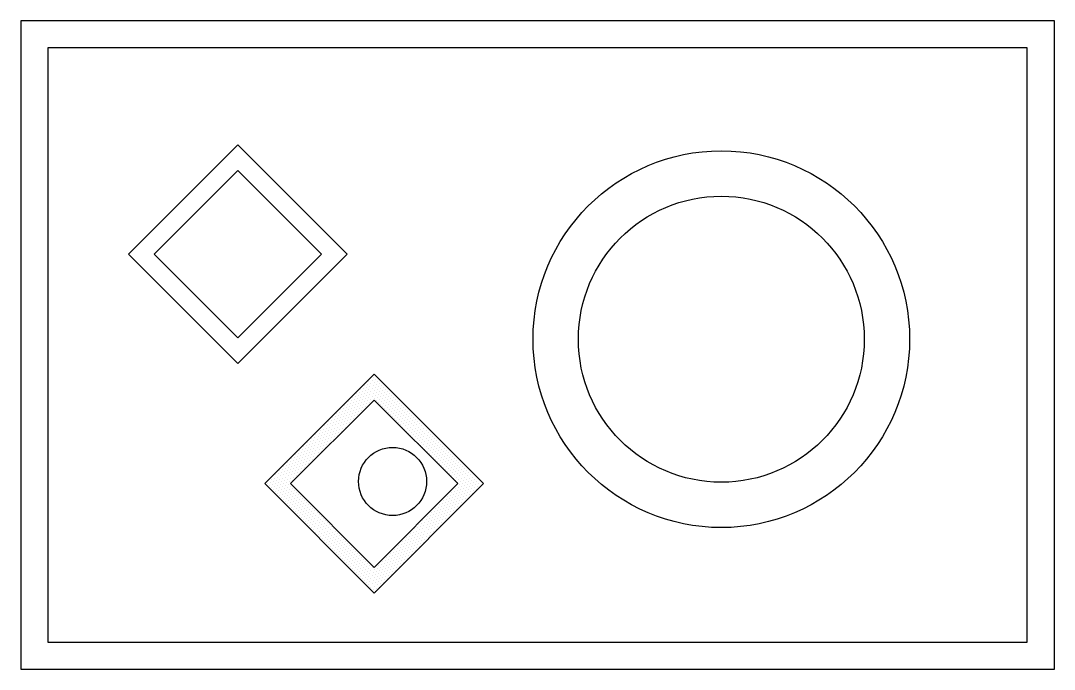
# Model space of a CAD drawing. Extents: x 33 to 1815, y -14679 to 245.
# Drawn here: x 49.694 to 50.833, y 5.872 to 6.587 of the extents above; entities that cross this region are included whole.
import ezdxf

# ---------------------------------------------------------------- set-up
doc = ezdxf.new("R2010")
doc.units = 0
doc.header["$MEASUREMENT"] = 0
doc.layers.add('VARANDA', color=1, linetype='CONTINUOUS')

msp = doc.modelspace()

# ---------------------------------------------------------------- linework, layer by layer
at = {"layer": 'VARANDA'}
for p, q in [((49.694, 6.5867), (49.694, 5.8723)), ((50.8331, 6.5867), (49.694, 6.5867)), ((50.8331, 5.8723), (50.8331, 6.5867)), ((49.724, 6.5567), (49.724, 5.9023)), ((50.8031, 6.5567), (49.724, 6.5567)), ((50.8031, 5.9023), (50.8031, 6.5567)), ((49.8129, 6.3296), (49.9334, 6.4501)), ((49.9334, 6.4501), (50.0539, 6.3296)), ((49.8412, 6.3296), (49.9334, 6.4218)), ((49.9334, 6.4218), (50.0256, 6.3296)), ((49.9334, 6.2091), (49.8129, 6.3296)), ((49.9334, 6.2374), (49.8412, 6.3296)), ((50.0539, 6.3296), (49.9334, 6.2091)), ((50.0256, 6.3296), (49.9334, 6.2374)), ((49.9629, 6.0768), (50.0834, 6.1972)), ((50.0834, 6.1972), (50.2039, 6.0768)), ((50.0767, 6.1863), (50.0767, 6.1863)), ((50.0778, 6.1897), (50.0778, 6.1897)), ((50.08, 6.1874), (50.08, 6.1874)), ((50.0812, 6.1908), (50.0812, 6.1908)), ((50.0823, 6.1941), (50.0823, 6.1941)), ((50.0834, 6.1885), (50.0834, 6.1885)), ((50.0845, 6.1919), (50.0845, 6.1919)), ((50.0857, 6.1863), (50.0857, 6.1863)), ((50.0868, 6.1897), (50.0868, 6.1897)), ((50.089, 6.1874), (50.089, 6.1874)), ((50.0643, 6.1762), (50.0643, 6.1762)), ((50.0677, 6.1773), (50.0677, 6.1773)), ((50.0688, 6.1807), (50.0688, 6.1807)), ((50.0699, 6.1751), (50.0699, 6.1751)), ((50.0711, 6.1784), (50.0711, 6.1784)), ((50.0722, 6.1818), (50.0722, 6.1818)), ((50.0733, 6.1852), (50.0733, 6.1852)), ((50.0733, 6.1762), (50.0733, 6.1762)), ((50.0744, 6.1796), (50.0744, 6.1796)), ((50.0756, 6.1829), (50.0756, 6.1829)), ((50.0767, 6.1773), (50.0767, 6.1773)), ((50.0778, 6.1807), (50.0778, 6.1807)), ((50.0789, 6.184), (50.0789, 6.184)), ((50.0789, 6.1751), (50.0789, 6.1751)), ((50.08, 6.1784), (50.08, 6.1784)), ((50.0812, 6.1818), (50.0812, 6.1818)), ((50.0823, 6.1852), (50.0823, 6.1852)), ((50.0823, 6.1762), (50.0823, 6.1762)), ((50.0834, 6.1796), (50.0834, 6.1796)), ((50.0845, 6.1829), (50.0845, 6.1829)), ((50.0857, 6.1773), (50.0857, 6.1773)), ((50.0868, 6.1807), (50.0868, 6.1807)), ((50.0879, 6.184), (50.0879, 6.184)), ((50.0879, 6.1751), (50.0879, 6.1751)), ((50.089, 6.1784), (50.089, 6.1784)), ((50.0901, 6.1818), (50.0901, 6.1818)), ((50.0913, 6.1852), (50.0913, 6.1852)), ((50.0913, 6.1762), (50.0913, 6.1762)), ((50.0924, 6.1796), (50.0924, 6.1796)), ((50.0935, 6.1829), (50.0935, 6.1829)), ((50.0946, 6.1773), (50.0946, 6.1773)), ((50.0958, 6.1807), (50.0958, 6.1807)), ((50.0969, 6.1751), (50.0969, 6.1751)), ((50.098, 6.1784), (50.098, 6.1784)), ((50.1003, 6.1762), (50.1003, 6.1762)), ((49.9912, 6.0768), (50.0834, 6.1689)), ((50.0509, 6.1627), (50.0509, 6.1627)), ((50.0542, 6.1638), (50.0542, 6.1638)), ((50.0554, 6.1672), (50.0554, 6.1672)), ((50.0576, 6.165), (50.0576, 6.165)), ((50.0587, 6.1683), (50.0587, 6.1683)), ((50.0598, 6.1717), (50.0598, 6.1717)), ((50.0598, 6.1627), (50.0598, 6.1627)), ((50.061, 6.1661), (50.061, 6.1661)), ((50.0621, 6.1695), (50.0621, 6.1695)), ((50.0632, 6.1728), (50.0632, 6.1728)), ((50.0632, 6.1638), (50.0632, 6.1638)), ((50.0643, 6.1672), (50.0643, 6.1672)), ((50.0655, 6.1706), (50.0655, 6.1706)), ((50.0666, 6.1739), (50.0666, 6.1739)), ((50.0666, 6.165), (50.0666, 6.165)), ((50.0677, 6.1683), (50.0677, 6.1683)), ((50.0688, 6.1717), (50.0688, 6.1717)), ((50.0688, 6.1627), (50.0688, 6.1627)), ((50.0699, 6.1661), (50.0699, 6.1661)), ((50.0711, 6.1695), (50.0711, 6.1695)), ((50.0722, 6.1728), (50.0722, 6.1728)), ((50.0722, 6.1638), (50.0722, 6.1638)), ((50.0733, 6.1672), (50.0733, 6.1672)), ((50.0744, 6.1706), (50.0744, 6.1706)), ((50.0756, 6.1739), (50.0756, 6.1739)), ((50.0756, 6.165), (50.0756, 6.165)), ((50.0767, 6.1683), (50.0767, 6.1683)), ((50.0778, 6.1717), (50.0778, 6.1717)), ((50.0789, 6.1661), (50.0789, 6.1661)), ((50.08, 6.1695), (50.08, 6.1695)), ((50.0812, 6.1728), (50.0812, 6.1728)), ((50.0834, 6.1706), (50.0834, 6.1706)), ((50.0834, 6.1689), (50.1756, 6.0768)), ((50.0845, 6.1739), (50.0845, 6.1739)), ((50.0857, 6.1683), (50.0857, 6.1683)), ((50.0868, 6.1717), (50.0868, 6.1717)), ((50.0879, 6.1661), (50.0879, 6.1661)), ((50.089, 6.1695), (50.089, 6.1695)), ((50.0901, 6.1728), (50.0901, 6.1728)), ((50.0901, 6.1638), (50.0901, 6.1638)), ((50.0913, 6.1672), (50.0913, 6.1672)), ((50.0924, 6.1706), (50.0924, 6.1706)), ((50.0935, 6.1739), (50.0935, 6.1739)), ((50.0935, 6.165), (50.0935, 6.165)), ((50.0946, 6.1683), (50.0946, 6.1683)), ((50.0958, 6.1717), (50.0958, 6.1717)), ((50.0958, 6.1627), (50.0958, 6.1627)), ((50.0969, 6.1661), (50.0969, 6.1661)), ((50.098, 6.1695), (50.098, 6.1695)), ((50.0991, 6.1728), (50.0991, 6.1728)), ((50.0991, 6.1638), (50.0991, 6.1638)), ((50.1003, 6.1672), (50.1003, 6.1672)), ((50.1014, 6.1706), (50.1014, 6.1706)), ((50.1025, 6.1739), (50.1025, 6.1739)), ((50.1025, 6.165), (50.1025, 6.165)), ((50.1036, 6.1683), (50.1036, 6.1683)), ((50.1047, 6.1717), (50.1047, 6.1717)), ((50.1047, 6.1627), (50.1047, 6.1627)), ((50.1059, 6.1661), (50.1059, 6.1661)), ((50.107, 6.1695), (50.107, 6.1695)), ((50.1081, 6.1638), (50.1081, 6.1638)), ((50.1092, 6.1672), (50.1092, 6.1672)), ((50.1115, 6.165), (50.1115, 6.165)), ((50.1137, 6.1627), (50.1137, 6.1627)), ((50.0419, 6.1537), (50.0419, 6.1537)), ((50.0441, 6.1515), (50.0441, 6.1515)), ((50.0452, 6.1549), (50.0452, 6.1549)), ((50.0464, 6.1582), (50.0464, 6.1582)), ((50.0475, 6.1526), (50.0475, 6.1526)), ((50.0486, 6.156), (50.0486, 6.156)), ((50.0497, 6.1593), (50.0497, 6.1593)), ((50.0509, 6.1537), (50.0509, 6.1537)), ((50.052, 6.1571), (50.052, 6.1571)), ((50.0531, 6.1605), (50.0531, 6.1605)), ((50.0531, 6.1515), (50.0531, 6.1515)), ((50.0542, 6.1549), (50.0542, 6.1549)), ((50.0554, 6.1582), (50.0554, 6.1582)), ((50.0565, 6.1616), (50.0565, 6.1616)), ((50.0565, 6.1526), (50.0565, 6.1526)), ((50.0576, 6.156), (50.0576, 6.156)), ((50.0587, 6.1593), (50.0587, 6.1593)), ((50.0598, 6.1537), (50.0598, 6.1537)), ((50.061, 6.1571), (50.061, 6.1571)), ((50.0621, 6.1605), (50.0621, 6.1605)), ((50.0621, 6.1515), (50.0621, 6.1515)), ((50.0632, 6.1549), (50.0632, 6.1549)), ((50.0643, 6.1582), (50.0643, 6.1582)), ((50.0655, 6.1616), (50.0655, 6.1616)), ((50.0655, 6.1526), (50.0655, 6.1526)), ((50.0666, 6.156), (50.0666, 6.156)), ((50.0677, 6.1593), (50.0677, 6.1593)), ((50.0699, 6.1571), (50.0699, 6.1571)), ((50.0711, 6.1605), (50.0711, 6.1605)), ((50.0744, 6.1616), (50.0744, 6.1616)), ((50.0924, 6.1616), (50.0924, 6.1616)), ((50.0946, 6.1593), (50.0946, 6.1593)), ((50.0969, 6.1571), (50.0969, 6.1571)), ((50.098, 6.1605), (50.098, 6.1605)), ((50.0991, 6.1549), (50.0991, 6.1549)), ((50.1003, 6.1582), (50.1003, 6.1582)), ((50.1014, 6.1616), (50.1014, 6.1616)), ((50.1014, 6.1526), (50.1014, 6.1526)), ((50.1025, 6.156), (50.1025, 6.156)), ((50.1036, 6.1593), (50.1036, 6.1593)), ((50.1047, 6.1537), (50.1047, 6.1537)), ((50.1059, 6.1571), (50.1059, 6.1571)), ((50.107, 6.1605), (50.107, 6.1605)), ((50.107, 6.1515), (50.107, 6.1515)), ((50.1081, 6.1549), (50.1081, 6.1549)), ((50.1092, 6.1582), (50.1092, 6.1582)), ((50.1104, 6.1616), (50.1104, 6.1616)), ((50.1104, 6.1526), (50.1104, 6.1526)), ((50.1115, 6.156), (50.1115, 6.156)), ((50.1126, 6.1593), (50.1126, 6.1593)), ((50.1137, 6.1537), (50.1137, 6.1537)), ((50.1148, 6.1571), (50.1148, 6.1571)), ((50.116, 6.1605), (50.116, 6.1605)), ((50.116, 6.1515), (50.116, 6.1515)), ((50.1171, 6.1549), (50.1171, 6.1549)), ((50.1182, 6.1582), (50.1182, 6.1582)), ((50.1193, 6.1526), (50.1193, 6.1526)), ((50.1205, 6.156), (50.1205, 6.156)), ((50.1227, 6.1537), (50.1227, 6.1537)), ((50.1249, 6.1515), (50.1249, 6.1515)), ((50.0284, 6.1403), (50.0284, 6.1403)), ((50.0318, 6.1414), (50.0318, 6.1414)), ((50.0329, 6.1448), (50.0329, 6.1448)), ((50.0351, 6.1425), (50.0351, 6.1425)), ((50.0363, 6.1459), (50.0363, 6.1459)), ((50.0374, 6.1492), (50.0374, 6.1492)), ((50.0374, 6.1403), (50.0374, 6.1403)), ((50.0385, 6.1436), (50.0385, 6.1436)), ((50.0396, 6.147), (50.0396, 6.147)), ((50.0408, 6.1504), (50.0408, 6.1504)), ((50.0408, 6.1414), (50.0408, 6.1414)), ((50.0419, 6.1448), (50.0419, 6.1448)), ((50.043, 6.1481), (50.043, 6.1481)), ((50.0441, 6.1425), (50.0441, 6.1425)), ((50.0452, 6.1459), (50.0452, 6.1459)), ((50.0464, 6.1492), (50.0464, 6.1492)), ((50.0464, 6.1403), (50.0464, 6.1403)), ((50.0475, 6.1436), (50.0475, 6.1436)), ((50.0486, 6.147), (50.0486, 6.147)), ((50.0497, 6.1504), (50.0497, 6.1504)), ((50.0497, 6.1414), (50.0497, 6.1414)), ((50.0509, 6.1448), (50.0509, 6.1448)), ((50.052, 6.1481), (50.052, 6.1481)), ((50.0531, 6.1425), (50.0531, 6.1425)), ((50.0542, 6.1459), (50.0542, 6.1459)), ((50.0554, 6.1492), (50.0554, 6.1492)), ((50.0565, 6.1436), (50.0565, 6.1436)), ((50.0576, 6.147), (50.0576, 6.147)), ((50.0587, 6.1504), (50.0587, 6.1504)), ((50.061, 6.1481), (50.061, 6.1481)), ((50.1036, 6.1504), (50.1036, 6.1504)), ((50.1059, 6.1481), (50.1059, 6.1481)), ((50.1081, 6.1459), (50.1081, 6.1459)), ((50.1092, 6.1492), (50.1092, 6.1492)), ((50.1104, 6.1436), (50.1104, 6.1436)), ((50.1115, 6.147), (50.1115, 6.147)), ((50.1126, 6.1504), (50.1126, 6.1504)), ((50.1126, 6.1414), (50.1126, 6.1414)), ((50.1137, 6.1448), (50.1137, 6.1448)), ((50.1148, 6.1481), (50.1148, 6.1481)), ((50.116, 6.1425), (50.116, 6.1425)), ((50.1171, 6.1459), (50.1171, 6.1459)), ((50.1182, 6.1492), (50.1182, 6.1492)), ((50.1182, 6.1403), (50.1182, 6.1403)), ((50.1193, 6.1436), (50.1193, 6.1436)), ((50.1205, 6.147), (50.1205, 6.147)), ((50.1216, 6.1504), (50.1216, 6.1504)), ((50.1216, 6.1414), (50.1216, 6.1414)), ((50.1227, 6.1448), (50.1227, 6.1448)), ((50.1238, 6.1481), (50.1238, 6.1481)), ((50.1249, 6.1425), (50.1249, 6.1425)), ((50.1261, 6.1459), (50.1261, 6.1459)), ((50.1272, 6.1492), (50.1272, 6.1492)), ((50.1272, 6.1403), (50.1272, 6.1403)), ((50.1283, 6.1436), (50.1283, 6.1436)), ((50.1294, 6.147), (50.1294, 6.147)), ((50.1306, 6.1414), (50.1306, 6.1414)), ((50.1317, 6.1448), (50.1317, 6.1448)), ((50.1339, 6.1425), (50.1339, 6.1425)), ((50.1362, 6.1403), (50.1362, 6.1403)), ((50.0194, 6.1313), (50.0194, 6.1313)), ((50.0217, 6.129), (50.0217, 6.129)), ((50.0228, 6.1324), (50.0228, 6.1324)), ((50.0239, 6.1358), (50.0239, 6.1358)), ((50.025, 6.1302), (50.025, 6.1302)), ((50.0262, 6.1335), (50.0262, 6.1335)), ((50.0273, 6.1369), (50.0273, 6.1369)), ((50.0284, 6.1313), (50.0284, 6.1313)), ((50.0295, 6.1347), (50.0295, 6.1347)), ((50.0307, 6.138), (50.0307, 6.138)), ((50.0307, 6.129), (50.0307, 6.129)), ((50.0318, 6.1324), (50.0318, 6.1324)), ((50.0329, 6.1358), (50.0329, 6.1358)), ((50.034, 6.1391), (50.034, 6.1391)), ((50.034, 6.1302), (50.034, 6.1302)), ((50.0351, 6.1335), (50.0351, 6.1335)), ((50.0363, 6.1369), (50.0363, 6.1369)), ((50.0374, 6.1313), (50.0374, 6.1313)), ((50.0385, 6.1347), (50.0385, 6.1347)), ((50.0396, 6.138), (50.0396, 6.138)), ((50.0396, 6.129), (50.0396, 6.129)), ((50.0408, 6.1324), (50.0408, 6.1324)), ((50.0419, 6.1358), (50.0419, 6.1358)), ((50.043, 6.1391), (50.043, 6.1391)), ((50.043, 6.1302), (50.043, 6.1302)), ((50.0441, 6.1335), (50.0441, 6.1335)), ((50.0452, 6.1369), (50.0452, 6.1369)), ((50.0475, 6.1347), (50.0475, 6.1347)), ((50.0486, 6.138), (50.0486, 6.138)), ((50.052, 6.1391), (50.052, 6.1391)), ((50.1148, 6.1391), (50.1148, 6.1391)), ((50.1171, 6.1369), (50.1171, 6.1369)), ((50.1193, 6.1347), (50.1193, 6.1347)), ((50.1205, 6.138), (50.1205, 6.138)), ((50.1216, 6.1324), (50.1216, 6.1324)), ((50.1227, 6.1358), (50.1227, 6.1358)), ((50.1238, 6.1391), (50.1238, 6.1391)), ((50.1238, 6.1302), (50.1238, 6.1302)), ((50.1249, 6.1335), (50.1249, 6.1335)), ((50.1261, 6.1369), (50.1261, 6.1369)), ((50.1272, 6.1313), (50.1272, 6.1313)), ((50.1283, 6.1347), (50.1283, 6.1347)), ((50.1294, 6.138), (50.1294, 6.138)), ((50.1294, 6.129), (50.1294, 6.129)), ((50.1306, 6.1324), (50.1306, 6.1324)), ((50.1317, 6.1358), (50.1317, 6.1358)), ((50.1328, 6.1391), (50.1328, 6.1391)), ((50.1328, 6.1302), (50.1328, 6.1302)), ((50.1339, 6.1335), (50.1339, 6.1335)), ((50.1351, 6.1369), (50.1351, 6.1369)), ((50.1362, 6.1313), (50.1362, 6.1313)), ((50.1373, 6.1347), (50.1373, 6.1347)), ((50.1384, 6.138), (50.1384, 6.138)), ((50.1384, 6.129), (50.1384, 6.129)), ((50.1395, 6.1324), (50.1395, 6.1324)), ((50.1407, 6.1358), (50.1407, 6.1358)), ((50.1418, 6.1302), (50.1418, 6.1302)), ((50.1429, 6.1335), (50.1429, 6.1335)), ((50.1452, 6.1313), (50.1452, 6.1313)), ((50.1474, 6.129), (50.1474, 6.129)), ((50.006, 6.1178), (50.006, 6.1178)), ((50.0093, 6.1189), (50.0093, 6.1189)), ((50.0104, 6.1223), (50.0104, 6.1223)), ((50.0127, 6.1201), (50.0127, 6.1201)), ((50.0138, 6.1234), (50.0138, 6.1234)), ((50.0149, 6.1268), (50.0149, 6.1268)), ((50.0149, 6.1178), (50.0149, 6.1178)), ((50.0161, 6.1212), (50.0161, 6.1212)), ((50.0172, 6.1245), (50.0172, 6.1245)), ((50.0183, 6.1279), (50.0183, 6.1279)), ((50.0183, 6.1189), (50.0183, 6.1189)), ((50.0194, 6.1223), (50.0194, 6.1223)), ((50.0206, 6.1257), (50.0206, 6.1257)), ((50.0217, 6.1201), (50.0217, 6.1201)), ((50.0228, 6.1234), (50.0228, 6.1234)), ((50.0239, 6.1268), (50.0239, 6.1268)), ((50.0239, 6.1178), (50.0239, 6.1178)), ((50.025, 6.1212), (50.025, 6.1212)), ((50.0262, 6.1245), (50.0262, 6.1245)), ((50.0273, 6.1279), (50.0273, 6.1279)), ((50.0273, 6.1189), (50.0273, 6.1189)), ((50.0284, 6.1223), (50.0284, 6.1223)), ((50.0295, 6.1257), (50.0295, 6.1257)), ((50.0307, 6.1201), (50.0307, 6.1201)), ((50.0318, 6.1234), (50.0318, 6.1234)), ((50.0329, 6.1268), (50.0329, 6.1268)), ((50.034, 6.1212), (50.034, 6.1212)), ((50.0351, 6.1245), (50.0351, 6.1245)), ((50.0363, 6.1279), (50.0363, 6.1279)), ((50.0385, 6.1257), (50.0385, 6.1257)), ((50.1261, 6.1279), (50.1261, 6.1279)), ((50.1283, 6.1257), (50.1283, 6.1257)), ((50.1306, 6.1234), (50.1306, 6.1234)), ((50.1317, 6.1268), (50.1317, 6.1268)), ((50.1328, 6.1212), (50.1328, 6.1212)), ((50.1339, 6.1245), (50.1339, 6.1245)), ((50.1351, 6.1279), (50.1351, 6.1279)), ((50.1351, 6.1189), (50.1351, 6.1189)), ((50.1362, 6.1223), (50.1362, 6.1223)), ((50.1373, 6.1257), (50.1373, 6.1257)), ((50.1384, 6.1201), (50.1384, 6.1201)), ((50.1395, 6.1234), (50.1395, 6.1234)), ((50.1407, 6.1268), (50.1407, 6.1268)), ((50.1407, 6.1178), (50.1407, 6.1178)), ((50.1418, 6.1212), (50.1418, 6.1212)), ((50.1429, 6.1245), (50.1429, 6.1245)), ((50.144, 6.1279), (50.144, 6.1279)), ((50.144, 6.1189), (50.144, 6.1189)), ((50.1452, 6.1223), (50.1452, 6.1223)), ((50.1463, 6.1257), (50.1463, 6.1257)), ((50.1474, 6.1201), (50.1474, 6.1201)), ((50.1485, 6.1234), (50.1485, 6.1234)), ((50.1496, 6.1268), (50.1496, 6.1268)), ((50.1496, 6.1178), (50.1496, 6.1178)), ((50.1508, 6.1212), (50.1508, 6.1212)), ((50.1519, 6.1245), (50.1519, 6.1245)), ((50.153, 6.1189), (50.153, 6.1189)), ((50.1541, 6.1223), (50.1541, 6.1223)), ((50.1564, 6.1201), (50.1564, 6.1201)), ((50.1586, 6.1178), (50.1586, 6.1178)), ((49.997, 6.1088), (49.997, 6.1088)), ((49.9992, 6.1066), (49.9992, 6.1066)), ((50.0003, 6.11), (50.0003, 6.11)), ((50.0015, 6.1133), (50.0015, 6.1133)), ((50.0026, 6.1077), (50.0026, 6.1077)), ((50.0037, 6.1111), (50.0037, 6.1111)), ((50.0048, 6.1144), (50.0048, 6.1144)), ((50.006, 6.1088), (50.006, 6.1088)), ((50.0071, 6.1122), (50.0071, 6.1122)), ((50.0082, 6.1156), (50.0082, 6.1156)), ((50.0082, 6.1066), (50.0082, 6.1066)), ((50.0093, 6.11), (50.0093, 6.11)), ((50.0104, 6.1133), (50.0104, 6.1133)), ((50.0116, 6.1167), (50.0116, 6.1167)), ((50.0116, 6.1077), (50.0116, 6.1077)), ((50.0127, 6.1111), (50.0127, 6.1111)), ((50.0138, 6.1144), (50.0138, 6.1144)), ((50.0149, 6.1088), (50.0149, 6.1088)), ((50.0161, 6.1122), (50.0161, 6.1122)), ((50.0172, 6.1156), (50.0172, 6.1156)), ((50.0172, 6.1066), (50.0172, 6.1066)), ((50.0183, 6.11), (50.0183, 6.11)), ((50.0194, 6.1133), (50.0194, 6.1133)), ((50.0206, 6.1167), (50.0206, 6.1167)), ((50.0206, 6.1077), (50.0206, 6.1077)), ((50.0217, 6.1111), (50.0217, 6.1111)), ((50.0228, 6.1144), (50.0228, 6.1144)), ((50.025, 6.1122), (50.025, 6.1122)), ((50.0262, 6.1156), (50.0262, 6.1156)), ((50.0295, 6.1167), (50.0295, 6.1167)), ((50.1373, 6.1167), (50.1373, 6.1167)), ((50.1395, 6.1144), (50.1395, 6.1144)), ((50.1418, 6.1122), (50.1418, 6.1122)), ((50.1429, 6.1156), (50.1429, 6.1156)), ((50.144, 6.11), (50.144, 6.11)), ((50.1452, 6.1133), (50.1452, 6.1133)), ((50.1463, 6.1167), (50.1463, 6.1167)), ((50.1463, 6.1077), (50.1463, 6.1077)), ((50.1474, 6.1111), (50.1474, 6.1111)), ((50.1485, 6.1144), (50.1485, 6.1144)), ((50.1496, 6.1088), (50.1496, 6.1088)), ((50.1508, 6.1122), (50.1508, 6.1122)), ((50.1519, 6.1156), (50.1519, 6.1156)), ((50.1519, 6.1066), (50.1519, 6.1066)), ((50.153, 6.11), (50.153, 6.11)), ((50.1541, 6.1133), (50.1541, 6.1133)), ((50.1553, 6.1167), (50.1553, 6.1167)), ((50.1553, 6.1077), (50.1553, 6.1077)), ((50.1564, 6.1111), (50.1564, 6.1111)), ((50.1575, 6.1144), (50.1575, 6.1144)), ((50.1586, 6.1088), (50.1586, 6.1088)), ((50.1597, 6.1122), (50.1597, 6.1122)), ((50.1609, 6.1156), (50.1609, 6.1156)), ((50.1609, 6.1066), (50.1609, 6.1066)), ((50.162, 6.11), (50.162, 6.11)), ((50.1631, 6.1133), (50.1631, 6.1133)), ((50.1642, 6.1077), (50.1642, 6.1077)), ((50.1654, 6.1111), (50.1654, 6.1111)), ((50.1676, 6.1088), (50.1676, 6.1088)), ((50.1698, 6.1066), (50.1698, 6.1066)), ((49.9835, 6.0954), (49.9835, 6.0954)), ((49.9869, 6.0965), (49.9869, 6.0965)), ((49.988, 6.0999), (49.988, 6.0999)), ((49.9891, 6.0942), (49.9891, 6.0942)), ((49.9902, 6.0976), (49.9902, 6.0976)), ((49.9914, 6.101), (49.9914, 6.101)), ((49.9925, 6.1043), (49.9925, 6.1043)), ((49.9925, 6.0954), (49.9925, 6.0954)), ((49.9936, 6.0987), (49.9936, 6.0987)), ((49.9947, 6.1021), (49.9947, 6.1021)), ((49.9959, 6.1055), (49.9959, 6.1055)), ((49.9959, 6.0965), (49.9959, 6.0965)), ((49.997, 6.0999), (49.997, 6.0999)), ((49.9981, 6.1032), (49.9981, 6.1032)), ((49.9981, 6.0942), (49.9981, 6.0942)), ((49.9992, 6.0976), (49.9992, 6.0976)), ((50.0003, 6.101), (50.0003, 6.101)), ((50.0015, 6.1043), (50.0015, 6.1043)), ((50.0015, 6.0954), (50.0015, 6.0954)), ((50.0026, 6.0987), (50.0026, 6.0987)), ((50.0037, 6.1021), (50.0037, 6.1021)), ((50.0048, 6.1055), (50.0048, 6.1055)), ((50.0048, 6.0965), (50.0048, 6.0965)), ((50.006, 6.0999), (50.006, 6.0999)), ((50.0071, 6.1032), (50.0071, 6.1032)), ((50.0071, 6.0942), (50.0071, 6.0942)), ((50.0082, 6.0976), (50.0082, 6.0976)), ((50.0093, 6.101), (50.0093, 6.101)), ((50.0104, 6.1043), (50.0104, 6.1043)), ((50.0116, 6.0987), (50.0116, 6.0987)), ((50.0127, 6.1021), (50.0127, 6.1021)), ((50.0138, 6.1055), (50.0138, 6.1055)), ((50.0161, 6.1032), (50.0161, 6.1032)), ((50.1485, 6.1055), (50.1485, 6.1055)), ((50.1508, 6.1032), (50.1508, 6.1032)), ((50.153, 6.101), (50.153, 6.101)), ((50.1541, 6.1043), (50.1541, 6.1043)), ((50.1553, 6.0987), (50.1553, 6.0987)), ((50.1564, 6.1021), (50.1564, 6.1021)), ((50.1575, 6.1055), (50.1575, 6.1055)), ((50.1575, 6.0965), (50.1575, 6.0965)), ((50.1586, 6.0999), (50.1586, 6.0999)), ((50.1597, 6.1032), (50.1597, 6.1032)), ((50.1597, 6.0942), (50.1597, 6.0942)), ((50.1609, 6.0976), (50.1609, 6.0976)), ((50.162, 6.101), (50.162, 6.101)), ((50.1631, 6.1043), (50.1631, 6.1043)), ((50.1631, 6.0954), (50.1631, 6.0954)), ((50.1642, 6.0987), (50.1642, 6.0987)), ((50.1654, 6.1021), (50.1654, 6.1021)), ((50.1665, 6.1055), (50.1665, 6.1055)), ((50.1665, 6.0965), (50.1665, 6.0965)), ((50.1676, 6.0999), (50.1676, 6.0999)), ((50.1687, 6.1032), (50.1687, 6.1032)), ((50.1687, 6.0942), (50.1687, 6.0942)), ((50.1698, 6.0976), (50.1698, 6.0976)), ((50.171, 6.101), (50.171, 6.101)), ((50.1721, 6.1043), (50.1721, 6.1043)), ((50.1721, 6.0954), (50.1721, 6.0954)), ((50.1732, 6.0987), (50.1732, 6.0987)), ((50.1743, 6.1021), (50.1743, 6.1021)), ((50.1755, 6.0965), (50.1755, 6.0965)), ((50.1766, 6.0999), (50.1766, 6.0999)), ((50.1777, 6.0942), (50.1777, 6.0942)), ((50.1788, 6.0976), (50.1788, 6.0976)), ((50.1811, 6.0954), (50.1811, 6.0954)), ((49.9734, 6.083), (49.9734, 6.083)), ((49.9745, 6.0864), (49.9745, 6.0864)), ((49.9768, 6.0841), (49.9768, 6.0841)), ((49.9779, 6.0875), (49.9779, 6.0875)), ((49.979, 6.0909), (49.979, 6.0909)), ((49.9801, 6.0853), (49.9801, 6.0853)), ((49.9813, 6.0886), (49.9813, 6.0886)), ((49.9824, 6.092), (49.9824, 6.092)), ((49.9824, 6.083), (49.9824, 6.083)), ((49.9835, 6.0864), (49.9835, 6.0864)), ((49.9846, 6.0898), (49.9846, 6.0898)), ((49.9858, 6.0931), (49.9858, 6.0931)), ((49.9858, 6.0841), (49.9858, 6.0841)), ((49.9869, 6.0875), (49.9869, 6.0875)), ((49.988, 6.0909), (49.988, 6.0909)), ((49.9891, 6.0853), (49.9891, 6.0853)), ((49.9902, 6.0886), (49.9902, 6.0886)), ((49.9914, 6.092), (49.9914, 6.092)), ((49.9914, 6.083), (49.9914, 6.083)), ((49.9925, 6.0864), (49.9925, 6.0864)), ((49.9936, 6.0898), (49.9936, 6.0898)), ((49.9947, 6.0931), (49.9947, 6.0931)), ((49.9947, 6.0841), (49.9947, 6.0841)), ((49.9959, 6.0875), (49.9959, 6.0875)), ((49.997, 6.0909), (49.997, 6.0909)), ((49.9981, 6.0853), (49.9981, 6.0853)), ((49.9992, 6.0886), (49.9992, 6.0886)), ((50.0003, 6.092), (50.0003, 6.092)), ((50.0026, 6.0898), (50.0026, 6.0898)), ((50.0037, 6.0931), (50.0037, 6.0931)), ((50.162, 6.092), (50.162, 6.092)), ((50.1642, 6.0898), (50.1642, 6.0898)), ((50.1654, 6.0931), (50.1654, 6.0931)), ((50.1665, 6.0875), (50.1665, 6.0875)), ((50.1676, 6.0909), (50.1676, 6.0909)), ((50.1687, 6.0853), (50.1687, 6.0853)), ((50.1698, 6.0886), (50.1698, 6.0886)), ((50.171, 6.092), (50.171, 6.092)), ((50.171, 6.083), (50.171, 6.083)), ((50.1721, 6.0864), (50.1721, 6.0864)), ((50.1732, 6.0898), (50.1732, 6.0898)), ((50.1743, 6.0931), (50.1743, 6.0931)), ((50.1743, 6.0841), (50.1743, 6.0841)), ((50.1755, 6.0875), (50.1755, 6.0875)), ((50.1766, 6.0909), (50.1766, 6.0909)), ((50.1777, 6.0853), (50.1777, 6.0853)), ((50.1788, 6.0886), (50.1788, 6.0886)), ((50.18, 6.092), (50.18, 6.092)), ((50.18, 6.083), (50.18, 6.083)), ((50.1811, 6.0864), (50.1811, 6.0864)), ((50.1822, 6.0898), (50.1822, 6.0898)), ((50.1833, 6.0931), (50.1833, 6.0931)), ((50.1833, 6.0841), (50.1833, 6.0841)), ((50.1844, 6.0875), (50.1844, 6.0875)), ((50.1856, 6.0909), (50.1856, 6.0909)), ((50.1867, 6.0853), (50.1867, 6.0853)), ((50.1878, 6.0886), (50.1878, 6.0886)), ((50.1889, 6.083), (50.1889, 6.083)), ((50.1901, 6.0864), (50.1901, 6.0864)), ((50.1923, 6.0841), (50.1923, 6.0841)), ((50.0834, 5.9563), (49.9629, 6.0768)), ((49.9655, 6.0774), (49.9655, 6.0774)), ((49.9678, 6.0752), (49.9678, 6.0752)), ((49.9689, 6.0785), (49.9689, 6.0785)), ((49.97, 6.0819), (49.97, 6.0819)), ((49.97, 6.0729), (49.97, 6.0729)), ((49.9712, 6.0763), (49.9712, 6.0763)), ((49.9723, 6.0796), (49.9723, 6.0796)), ((49.9734, 6.074), (49.9734, 6.074)), ((49.9745, 6.0774), (49.9745, 6.0774)), ((49.9757, 6.0808), (49.9757, 6.0808)), ((49.9757, 6.0718), (49.9757, 6.0718)), ((49.9768, 6.0752), (49.9768, 6.0752)), ((49.9779, 6.0785), (49.9779, 6.0785)), ((49.979, 6.0819), (49.979, 6.0819)), ((49.979, 6.0729), (49.979, 6.0729)), ((49.9801, 6.0763), (49.9801, 6.0763)), ((49.9813, 6.0796), (49.9813, 6.0796)), ((49.9824, 6.074), (49.9824, 6.074)), ((49.9835, 6.0774), (49.9835, 6.0774)), ((49.9846, 6.0808), (49.9846, 6.0808)), ((49.9846, 6.0718), (49.9846, 6.0718)), ((49.9858, 6.0752), (49.9858, 6.0752)), ((49.9869, 6.0785), (49.9869, 6.0785)), ((49.988, 6.0819), (49.988, 6.0819)), ((49.988, 6.0729), (49.988, 6.0729)), ((49.9891, 6.0763), (49.9891, 6.0763)), ((49.9902, 6.0796), (49.9902, 6.0796)), ((50.0834, 5.9846), (49.9912, 6.0768)), ((49.9914, 6.074), (49.9914, 6.074)), ((49.9936, 6.0808), (49.9936, 6.0808)), ((49.9936, 6.0718), (49.9936, 6.0718)), ((50.1756, 6.0768), (50.0834, 5.9846)), ((50.2039, 6.0768), (50.0834, 5.9563)), ((50.1732, 6.0808), (50.1732, 6.0808)), ((50.1732, 6.0718), (50.1732, 6.0718)), ((50.1743, 6.0752), (50.1743, 6.0752)), ((50.1755, 6.0785), (50.1755, 6.0785)), ((50.1766, 6.0819), (50.1766, 6.0819)), ((50.1766, 6.0729), (50.1766, 6.0729)), ((50.1777, 6.0763), (50.1777, 6.0763)), ((50.1788, 6.0796), (50.1788, 6.0796)), ((50.18, 6.074), (50.18, 6.074)), ((50.1811, 6.0774), (50.1811, 6.0774)), ((50.1822, 6.0808), (50.1822, 6.0808)), ((50.1822, 6.0718), (50.1822, 6.0718)), ((50.1833, 6.0752), (50.1833, 6.0752)), ((50.1844, 6.0785), (50.1844, 6.0785)), ((50.1856, 6.0819), (50.1856, 6.0819)), ((50.1856, 6.0729), (50.1856, 6.0729)), ((50.1867, 6.0763), (50.1867, 6.0763)), ((50.1878, 6.0796), (50.1878, 6.0796)), ((50.1889, 6.074), (50.1889, 6.074)), ((50.1901, 6.0774), (50.1901, 6.0774)), ((50.1912, 6.0808), (50.1912, 6.0808)), ((50.1912, 6.0718), (50.1912, 6.0718)), ((50.1923, 6.0752), (50.1923, 6.0752)), ((50.1934, 6.0785), (50.1934, 6.0785)), ((50.1945, 6.0819), (50.1945, 6.0819)), ((50.1945, 6.0729), (50.1945, 6.0729)), ((50.1957, 6.0763), (50.1957, 6.0763)), ((50.1968, 6.0796), (50.1968, 6.0796)), ((50.1979, 6.074), (50.1979, 6.074)), ((50.199, 6.0774), (50.199, 6.0774)), ((50.2013, 6.0752), (50.2013, 6.0752)), ((49.9723, 6.0707), (49.9723, 6.0707)), ((49.9745, 6.0684), (49.9745, 6.0684)), ((49.9768, 6.0662), (49.9768, 6.0662)), ((49.9779, 6.0695), (49.9779, 6.0695)), ((49.979, 6.0639), (49.979, 6.0639)), ((49.9801, 6.0673), (49.9801, 6.0673)), ((49.9813, 6.0707), (49.9813, 6.0707)), ((49.9813, 6.0617), (49.9813, 6.0617)), ((49.9824, 6.0651), (49.9824, 6.0651)), ((49.9835, 6.0684), (49.9835, 6.0684)), ((49.9846, 6.0628), (49.9846, 6.0628)), ((49.9858, 6.0662), (49.9858, 6.0662)), ((49.9869, 6.0695), (49.9869, 6.0695)), ((49.9869, 6.0606), (49.9869, 6.0606)), ((49.988, 6.0639), (49.988, 6.0639)), ((49.9891, 6.0673), (49.9891, 6.0673)), ((49.9902, 6.0707), (49.9902, 6.0707)), ((49.9902, 6.0617), (49.9902, 6.0617)), ((49.9914, 6.0651), (49.9914, 6.0651)), ((49.9925, 6.0684), (49.9925, 6.0684)), ((49.9936, 6.0628), (49.9936, 6.0628)), ((49.9947, 6.0662), (49.9947, 6.0662)), ((49.9959, 6.0695), (49.9959, 6.0695)), ((49.9959, 6.0606), (49.9959, 6.0606)), ((49.997, 6.0639), (49.997, 6.0639)), ((49.9981, 6.0673), (49.9981, 6.0673)), ((49.9992, 6.0617), (49.9992, 6.0617)), ((50.0003, 6.0651), (50.0003, 6.0651)), ((50.0026, 6.0628), (50.0026, 6.0628)), ((50.0048, 6.0606), (50.0048, 6.0606)), ((50.1609, 6.0617), (50.1609, 6.0617)), ((50.1642, 6.0628), (50.1642, 6.0628)), ((50.1654, 6.0662), (50.1654, 6.0662)), ((50.1665, 6.0606), (50.1665, 6.0606)), ((50.1676, 6.0639), (50.1676, 6.0639)), ((50.1687, 6.0673), (50.1687, 6.0673)), ((50.1698, 6.0707), (50.1698, 6.0707)), ((50.1698, 6.0617), (50.1698, 6.0617)), ((50.171, 6.0651), (50.171, 6.0651)), ((50.1721, 6.0684), (50.1721, 6.0684)), ((50.1732, 6.0628), (50.1732, 6.0628)), ((50.1743, 6.0662), (50.1743, 6.0662)), ((50.1755, 6.0695), (50.1755, 6.0695)), ((50.1755, 6.0606), (50.1755, 6.0606)), ((50.1766, 6.0639), (50.1766, 6.0639)), ((50.1777, 6.0673), (50.1777, 6.0673)), ((50.1788, 6.0707), (50.1788, 6.0707)), ((50.1788, 6.0617), (50.1788, 6.0617)), ((50.18, 6.0651), (50.18, 6.0651)), ((50.1811, 6.0684), (50.1811, 6.0684)), ((50.1822, 6.0628), (50.1822, 6.0628)), ((50.1833, 6.0662), (50.1833, 6.0662)), ((50.1844, 6.0695), (50.1844, 6.0695)), ((50.1844, 6.0606), (50.1844, 6.0606)), ((50.1856, 6.0639), (50.1856, 6.0639)), ((50.1867, 6.0673), (50.1867, 6.0673)), ((50.1878, 6.0707), (50.1878, 6.0707)), ((50.1878, 6.0617), (50.1878, 6.0617)), ((50.1889, 6.0651), (50.1889, 6.0651)), ((50.1901, 6.0684), (50.1901, 6.0684)), ((50.1923, 6.0662), (50.1923, 6.0662)), ((50.1934, 6.0695), (50.1934, 6.0695)), ((50.1968, 6.0707), (50.1968, 6.0707)), ((49.9835, 6.0594), (49.9835, 6.0594)), ((49.9858, 6.0572), (49.9858, 6.0572)), ((49.988, 6.055), (49.988, 6.055)), ((49.9891, 6.0583), (49.9891, 6.0583)), ((49.9902, 6.0527), (49.9902, 6.0527)), ((49.9914, 6.0561), (49.9914, 6.0561)), ((49.9925, 6.0594), (49.9925, 6.0594)), ((49.9925, 6.0505), (49.9925, 6.0505)), ((49.9936, 6.0538), (49.9936, 6.0538)), ((49.9947, 6.0572), (49.9947, 6.0572)), ((49.9959, 6.0516), (49.9959, 6.0516)), ((49.997, 6.055), (49.997, 6.055)), ((49.9981, 6.0583), (49.9981, 6.0583)), ((49.9981, 6.0493), (49.9981, 6.0493)), ((49.9992, 6.0527), (49.9992, 6.0527)), ((50.0003, 6.0561), (50.0003, 6.0561)), ((50.0015, 6.0594), (50.0015, 6.0594)), ((50.0015, 6.0505), (50.0015, 6.0505)), ((50.0026, 6.0538), (50.0026, 6.0538)), ((50.0037, 6.0572), (50.0037, 6.0572)), ((50.0048, 6.0516), (50.0048, 6.0516)), ((50.006, 6.055), (50.006, 6.055)), ((50.0071, 6.0583), (50.0071, 6.0583)), ((50.0071, 6.0493), (50.0071, 6.0493)), ((50.0082, 6.0527), (50.0082, 6.0527)), ((50.0093, 6.0561), (50.0093, 6.0561)), ((50.0104, 6.0505), (50.0104, 6.0505)), ((50.0116, 6.0538), (50.0116, 6.0538)), ((50.0138, 6.0516), (50.0138, 6.0516)), ((50.0161, 6.0493), (50.0161, 6.0493)), ((50.1508, 6.0493), (50.1508, 6.0493)), ((50.1519, 6.0527), (50.1519, 6.0527)), ((50.1541, 6.0505), (50.1541, 6.0505)), ((50.1553, 6.0538), (50.1553, 6.0538)), ((50.1564, 6.0572), (50.1564, 6.0572)), ((50.1575, 6.0516), (50.1575, 6.0516)), ((50.1586, 6.055), (50.1586, 6.055)), ((50.1597, 6.0583), (50.1597, 6.0583)), ((50.1597, 6.0493), (50.1597, 6.0493)), ((50.1609, 6.0527), (50.1609, 6.0527)), ((50.162, 6.0561), (50.162, 6.0561)), ((50.1631, 6.0594), (50.1631, 6.0594)), ((50.1631, 6.0505), (50.1631, 6.0505)), ((50.1642, 6.0538), (50.1642, 6.0538)), ((50.1654, 6.0572), (50.1654, 6.0572)), ((50.1665, 6.0516), (50.1665, 6.0516)), ((50.1676, 6.055), (50.1676, 6.055)), ((50.1687, 6.0583), (50.1687, 6.0583)), ((50.1687, 6.0493), (50.1687, 6.0493)), ((50.1698, 6.0527), (50.1698, 6.0527)), ((50.171, 6.0561), (50.171, 6.0561)), ((50.1721, 6.0594), (50.1721, 6.0594)), ((50.1721, 6.0505), (50.1721, 6.0505)), ((50.1732, 6.0538), (50.1732, 6.0538)), ((50.1743, 6.0572), (50.1743, 6.0572)), ((50.1755, 6.0516), (50.1755, 6.0516)), ((50.1766, 6.055), (50.1766, 6.055)), ((50.1777, 6.0583), (50.1777, 6.0583)), ((50.1788, 6.0527), (50.1788, 6.0527)), ((50.18, 6.0561), (50.18, 6.0561)), ((50.1811, 6.0594), (50.1811, 6.0594)), ((50.1833, 6.0572), (50.1833, 6.0572)), ((49.9947, 6.0482), (49.9947, 6.0482)), ((49.997, 6.046), (49.997, 6.046)), ((49.9992, 6.0437), (49.9992, 6.0437)), ((50.0003, 6.0471), (50.0003, 6.0471)), ((50.0015, 6.0415), (50.0015, 6.0415)), ((50.0026, 6.0449), (50.0026, 6.0449)), ((50.0037, 6.0482), (50.0037, 6.0482)), ((50.0037, 6.0392), (50.0037, 6.0392)), ((50.0048, 6.0426), (50.0048, 6.0426)), ((50.006, 6.046), (50.006, 6.046)), ((50.0071, 6.0404), (50.0071, 6.0404)), ((50.0082, 6.0437), (50.0082, 6.0437)), ((50.0093, 6.0471), (50.0093, 6.0471)), ((50.0093, 6.0381), (50.0093, 6.0381)), ((50.0104, 6.0415), (50.0104, 6.0415)), ((50.0116, 6.0449), (50.0116, 6.0449)), ((50.0127, 6.0482), (50.0127, 6.0482)), ((50.0127, 6.0392), (50.0127, 6.0392)), ((50.0138, 6.0426), (50.0138, 6.0426)), ((50.0149, 6.046), (50.0149, 6.046)), ((50.0161, 6.0404), (50.0161, 6.0404)), ((50.0172, 6.0437), (50.0172, 6.0437)), ((50.0183, 6.0471), (50.0183, 6.0471)), ((50.0183, 6.0381), (50.0183, 6.0381)), ((50.0194, 6.0415), (50.0194, 6.0415)), ((50.0206, 6.0449), (50.0206, 6.0449)), ((50.0217, 6.0392), (50.0217, 6.0392)), ((50.0228, 6.0426), (50.0228, 6.0426)), ((50.025, 6.0404), (50.025, 6.0404)), ((50.0273, 6.0381), (50.0273, 6.0381)), ((50.1384, 6.0392), (50.1384, 6.0392)), ((50.1418, 6.0404), (50.1418, 6.0404)), ((50.1429, 6.0437), (50.1429, 6.0437)), ((50.144, 6.0381), (50.144, 6.0381)), ((50.1452, 6.0415), (50.1452, 6.0415)), ((50.1463, 6.0449), (50.1463, 6.0449)), ((50.1474, 6.0482), (50.1474, 6.0482)), ((50.1474, 6.0392), (50.1474, 6.0392)), ((50.1485, 6.0426), (50.1485, 6.0426)), ((50.1496, 6.046), (50.1496, 6.046)), ((50.1508, 6.0404), (50.1508, 6.0404)), ((50.1519, 6.0437), (50.1519, 6.0437)), ((50.153, 6.0471), (50.153, 6.0471)), ((50.153, 6.0381), (50.153, 6.0381)), ((50.1541, 6.0415), (50.1541, 6.0415)), ((50.1553, 6.0449), (50.1553, 6.0449)), ((50.1564, 6.0482), (50.1564, 6.0482)), ((50.1564, 6.0392), (50.1564, 6.0392)), ((50.1575, 6.0426), (50.1575, 6.0426)), ((50.1586, 6.046), (50.1586, 6.046)), ((50.1597, 6.0404), (50.1597, 6.0404)), ((50.1609, 6.0437), (50.1609, 6.0437)), ((50.162, 6.0471), (50.162, 6.0471)), ((50.162, 6.0381), (50.162, 6.0381)), ((50.1631, 6.0415), (50.1631, 6.0415)), ((50.1642, 6.0449), (50.1642, 6.0449)), ((50.1654, 6.0482), (50.1654, 6.0482)), ((50.1654, 6.0392), (50.1654, 6.0392)), ((50.1665, 6.0426), (50.1665, 6.0426)), ((50.1676, 6.046), (50.1676, 6.046)), ((50.1698, 6.0437), (50.1698, 6.0437)), ((50.171, 6.0471), (50.171, 6.0471)), ((50.1743, 6.0482), (50.1743, 6.0482)), ((50.006, 6.037), (50.006, 6.037)), ((50.0082, 6.0347), (50.0082, 6.0347)), ((50.0104, 6.0325), (50.0104, 6.0325)), ((50.0116, 6.0359), (50.0116, 6.0359)), ((50.0127, 6.0303), (50.0127, 6.0303)), ((50.0138, 6.0336), (50.0138, 6.0336)), ((50.0149, 6.037), (50.0149, 6.037)), ((50.0149, 6.028), (50.0149, 6.028)), ((50.0161, 6.0314), (50.0161, 6.0314)), ((50.0172, 6.0347), (50.0172, 6.0347)), ((50.0183, 6.0291), (50.0183, 6.0291)), ((50.0194, 6.0325), (50.0194, 6.0325)), ((50.0206, 6.0359), (50.0206, 6.0359)), ((50.0206, 6.0269), (50.0206, 6.0269)), ((50.0217, 6.0303), (50.0217, 6.0303)), ((50.0228, 6.0336), (50.0228, 6.0336)), ((50.0239, 6.037), (50.0239, 6.037)), ((50.0239, 6.028), (50.0239, 6.028)), ((50.025, 6.0314), (50.025, 6.0314)), ((50.0262, 6.0347), (50.0262, 6.0347)), ((50.0273, 6.0291), (50.0273, 6.0291)), ((50.0284, 6.0325), (50.0284, 6.0325)), ((50.0295, 6.0359), (50.0295, 6.0359)), ((50.0295, 6.0269), (50.0295, 6.0269)), ((50.0307, 6.0303), (50.0307, 6.0303)), ((50.0318, 6.0336), (50.0318, 6.0336)), ((50.0329, 6.028), (50.0329, 6.028)), ((50.034, 6.0314), (50.034, 6.0314)), ((50.0363, 6.0291), (50.0363, 6.0291)), ((50.0385, 6.0269), (50.0385, 6.0269)), ((50.1283, 6.0269), (50.1283, 6.0269)), ((50.1294, 6.0303), (50.1294, 6.0303)), ((50.1317, 6.028), (50.1317, 6.028)), ((50.1328, 6.0314), (50.1328, 6.0314)), ((50.1339, 6.0347), (50.1339, 6.0347)), ((50.1351, 6.0291), (50.1351, 6.0291)), ((50.1362, 6.0325), (50.1362, 6.0325)), ((50.1373, 6.0359), (50.1373, 6.0359)), ((50.1373, 6.0269), (50.1373, 6.0269)), ((50.1384, 6.0303), (50.1384, 6.0303)), ((50.1395, 6.0336), (50.1395, 6.0336)), ((50.1407, 6.037), (50.1407, 6.037)), ((50.1407, 6.028), (50.1407, 6.028)), ((50.1418, 6.0314), (50.1418, 6.0314)), ((50.1429, 6.0347), (50.1429, 6.0347)), ((50.144, 6.0291), (50.144, 6.0291)), ((50.1452, 6.0325), (50.1452, 6.0325)), ((50.1463, 6.0359), (50.1463, 6.0359)), ((50.1463, 6.0269), (50.1463, 6.0269)), ((50.1474, 6.0303), (50.1474, 6.0303)), ((50.1485, 6.0336), (50.1485, 6.0336)), ((50.1496, 6.037), (50.1496, 6.037)), ((50.1496, 6.028), (50.1496, 6.028)), ((50.1508, 6.0314), (50.1508, 6.0314)), ((50.1519, 6.0347), (50.1519, 6.0347)), ((50.153, 6.0291), (50.153, 6.0291)), ((50.1541, 6.0325), (50.1541, 6.0325)), ((50.1553, 6.0359), (50.1553, 6.0359)), ((50.1564, 6.0303), (50.1564, 6.0303)), ((50.1575, 6.0336), (50.1575, 6.0336)), ((50.1586, 6.037), (50.1586, 6.037)), ((50.1609, 6.0347), (50.1609, 6.0347)), ((50.0172, 6.0258), (50.0172, 6.0258)), ((50.0194, 6.0235), (50.0194, 6.0235)), ((50.0217, 6.0213), (50.0217, 6.0213)), ((50.0228, 6.0246), (50.0228, 6.0246)), ((50.0239, 6.019), (50.0239, 6.019)), ((50.025, 6.0224), (50.025, 6.0224)), ((50.0262, 6.0258), (50.0262, 6.0258)), ((50.0262, 6.0168), (50.0262, 6.0168)), ((50.0273, 6.0202), (50.0273, 6.0202)), ((50.0284, 6.0235), (50.0284, 6.0235)), ((50.0284, 6.0145), (50.0284, 6.0145)), ((50.0295, 6.0179), (50.0295, 6.0179)), ((50.0307, 6.0213), (50.0307, 6.0213)), ((50.0318, 6.0246), (50.0318, 6.0246)), ((50.0318, 6.0157), (50.0318, 6.0157)), ((50.0329, 6.019), (50.0329, 6.019)), ((50.034, 6.0224), (50.034, 6.0224)), ((50.0351, 6.0258), (50.0351, 6.0258)), ((50.0351, 6.0168), (50.0351, 6.0168)), ((50.0363, 6.0202), (50.0363, 6.0202)), ((50.0374, 6.0235), (50.0374, 6.0235)), ((50.0374, 6.0145), (50.0374, 6.0145)), ((50.0385, 6.0179), (50.0385, 6.0179)), ((50.0396, 6.0213), (50.0396, 6.0213)), ((50.0408, 6.0246), (50.0408, 6.0246)), ((50.0408, 6.0157), (50.0408, 6.0157)), ((50.0419, 6.019), (50.0419, 6.019)), ((50.043, 6.0224), (50.043, 6.0224)), ((50.0441, 6.0168), (50.0441, 6.0168)), ((50.0452, 6.0202), (50.0452, 6.0202)), ((50.0464, 6.0145), (50.0464, 6.0145)), ((50.0475, 6.0179), (50.0475, 6.0179)), ((50.0497, 6.0157), (50.0497, 6.0157)), ((50.116, 6.0168), (50.116, 6.0168)), ((50.1182, 6.0145), (50.1182, 6.0145)), ((50.1193, 6.0179), (50.1193, 6.0179)), ((50.1205, 6.0213), (50.1205, 6.0213)), ((50.1216, 6.0157), (50.1216, 6.0157)), ((50.1227, 6.019), (50.1227, 6.019)), ((50.1238, 6.0224), (50.1238, 6.0224)), ((50.1249, 6.0258), (50.1249, 6.0258)), ((50.1249, 6.0168), (50.1249, 6.0168)), ((50.1261, 6.0202), (50.1261, 6.0202)), ((50.1272, 6.0235), (50.1272, 6.0235)), ((50.1272, 6.0145), (50.1272, 6.0145)), ((50.1283, 6.0179), (50.1283, 6.0179)), ((50.1294, 6.0213), (50.1294, 6.0213)), ((50.1306, 6.0246), (50.1306, 6.0246)), ((50.1306, 6.0157), (50.1306, 6.0157)), ((50.1317, 6.019), (50.1317, 6.019)), ((50.1328, 6.0224), (50.1328, 6.0224)), ((50.1339, 6.0258), (50.1339, 6.0258)), ((50.1339, 6.0168), (50.1339, 6.0168)), ((50.1351, 6.0202), (50.1351, 6.0202)), ((50.1362, 6.0235), (50.1362, 6.0235)), ((50.1362, 6.0145), (50.1362, 6.0145)), ((50.1373, 6.0179), (50.1373, 6.0179)), ((50.1384, 6.0213), (50.1384, 6.0213)), ((50.1395, 6.0246), (50.1395, 6.0246)), ((50.1395, 6.0157), (50.1395, 6.0157)), ((50.1407, 6.019), (50.1407, 6.019)), ((50.1418, 6.0224), (50.1418, 6.0224)), ((50.1429, 6.0258), (50.1429, 6.0258)), ((50.1429, 6.0168), (50.1429, 6.0168)), ((50.144, 6.0202), (50.144, 6.0202)), ((50.1452, 6.0235), (50.1452, 6.0235)), ((50.1474, 6.0213), (50.1474, 6.0213)), ((50.1485, 6.0246), (50.1485, 6.0246)), ((50.1519, 6.0258), (50.1519, 6.0258)), ((50.0307, 6.0123), (50.0307, 6.0123)), ((50.0329, 6.0101), (50.0329, 6.0101)), ((50.034, 6.0134), (50.034, 6.0134)), ((50.0351, 6.0078), (50.0351, 6.0078)), ((50.0363, 6.0112), (50.0363, 6.0112)), ((50.0374, 6.0056), (50.0374, 6.0056)), ((50.0385, 6.0089), (50.0385, 6.0089)), ((50.0396, 6.0123), (50.0396, 6.0123)), ((50.0396, 6.0033), (50.0396, 6.0033)), ((50.0408, 6.0067), (50.0408, 6.0067)), ((50.0419, 6.0101), (50.0419, 6.0101)), ((50.043, 6.0134), (50.043, 6.0134)), ((50.043, 6.0044), (50.043, 6.0044)), ((50.0441, 6.0078), (50.0441, 6.0078)), ((50.0452, 6.0112), (50.0452, 6.0112)), ((50.0464, 6.0056), (50.0464, 6.0056)), ((50.0475, 6.0089), (50.0475, 6.0089)), ((50.0486, 6.0123), (50.0486, 6.0123)), ((50.0486, 6.0033), (50.0486, 6.0033)), ((50.0497, 6.0067), (50.0497, 6.0067)), ((50.0509, 6.0101), (50.0509, 6.0101)), ((50.052, 6.0134), (50.052, 6.0134)), ((50.052, 6.0044), (50.052, 6.0044)), ((50.0531, 6.0078), (50.0531, 6.0078)), ((50.0542, 6.0112), (50.0542, 6.0112)), ((50.0554, 6.0056), (50.0554, 6.0056)), ((50.0565, 6.0089), (50.0565, 6.0089)), ((50.0576, 6.0033), (50.0576, 6.0033)), ((50.0587, 6.0067), (50.0587, 6.0067)), ((50.061, 6.0044), (50.061, 6.0044)), ((50.1025, 6.0033), (50.1025, 6.0033)), ((50.1059, 6.0044), (50.1059, 6.0044)), ((50.107, 6.0078), (50.107, 6.0078)), ((50.1092, 6.0056), (50.1092, 6.0056)), ((50.1104, 6.0089), (50.1104, 6.0089)), ((50.1115, 6.0123), (50.1115, 6.0123)), ((50.1115, 6.0033), (50.1115, 6.0033)), ((50.1126, 6.0067), (50.1126, 6.0067)), ((50.1137, 6.0101), (50.1137, 6.0101)), ((50.1148, 6.0134), (50.1148, 6.0134)), ((50.1148, 6.0044), (50.1148, 6.0044)), ((50.116, 6.0078), (50.116, 6.0078)), ((50.1171, 6.0112), (50.1171, 6.0112)), ((50.1182, 6.0056), (50.1182, 6.0056)), ((50.1193, 6.0089), (50.1193, 6.0089)), ((50.1205, 6.0123), (50.1205, 6.0123)), ((50.1205, 6.0033), (50.1205, 6.0033)), ((50.1216, 6.0067), (50.1216, 6.0067)), ((50.1227, 6.0101), (50.1227, 6.0101)), ((50.1238, 6.0134), (50.1238, 6.0134)), ((50.1238, 6.0044), (50.1238, 6.0044)), ((50.1249, 6.0078), (50.1249, 6.0078)), ((50.1261, 6.0112), (50.1261, 6.0112)), ((50.1272, 6.0056), (50.1272, 6.0056)), ((50.1283, 6.0089), (50.1283, 6.0089)), ((50.1294, 6.0123), (50.1294, 6.0123)), ((50.1294, 6.0033), (50.1294, 6.0033)), ((50.1306, 6.0067), (50.1306, 6.0067)), ((50.1317, 6.0101), (50.1317, 6.0101)), ((50.1328, 6.0134), (50.1328, 6.0134)), ((50.1339, 6.0078), (50.1339, 6.0078)), ((50.1351, 6.0112), (50.1351, 6.0112)), ((50.1384, 6.0123), (50.1384, 6.0123)), ((50.0419, 6.0011), (50.0419, 6.0011)), ((50.0441, 5.9988), (50.0441, 5.9988)), ((50.0452, 6.0022), (50.0452, 6.0022)), ((50.0464, 5.9966), (50.0464, 5.9966)), ((50.0475, 5.9999), (50.0475, 5.9999)), ((50.0486, 5.9943), (50.0486, 5.9943)), ((50.0497, 5.9977), (50.0497, 5.9977)), ((50.0509, 6.0011), (50.0509, 6.0011)), ((50.0509, 5.9921), (50.0509, 5.9921)), ((50.052, 5.9955), (50.052, 5.9955)), ((50.0531, 5.9988), (50.0531, 5.9988)), ((50.0542, 6.0022), (50.0542, 6.0022)), ((50.0542, 5.9932), (50.0542, 5.9932)), ((50.0554, 5.9966), (50.0554, 5.9966)), ((50.0565, 5.9999), (50.0565, 5.9999)), ((50.0576, 5.9943), (50.0576, 5.9943)), ((50.0587, 5.9977), (50.0587, 5.9977)), ((50.0598, 6.0011), (50.0598, 6.0011)), ((50.0598, 5.9921), (50.0598, 5.9921)), ((50.061, 5.9955), (50.061, 5.9955)), ((50.0621, 5.9988), (50.0621, 5.9988)), ((50.0632, 6.0022), (50.0632, 6.0022)), ((50.0632, 5.9932), (50.0632, 5.9932)), ((50.0643, 5.9966), (50.0643, 5.9966)), ((50.0655, 5.9999), (50.0655, 5.9999)), ((50.0666, 5.9943), (50.0666, 5.9943)), ((50.0677, 5.9977), (50.0677, 5.9977)), ((50.0688, 5.9921), (50.0688, 5.9921)), ((50.0699, 5.9955), (50.0699, 5.9955)), ((50.0722, 5.9932), (50.0722, 5.9932)), ((50.0935, 5.9943), (50.0935, 5.9943)), ((50.0958, 5.9921), (50.0958, 5.9921)), ((50.0969, 5.9955), (50.0969, 5.9955)), ((50.098, 5.9988), (50.098, 5.9988)), ((50.0991, 5.9932), (50.0991, 5.9932)), ((50.1003, 5.9966), (50.1003, 5.9966)), ((50.1014, 5.9999), (50.1014, 5.9999)), ((50.1025, 5.9943), (50.1025, 5.9943)), ((50.1036, 5.9977), (50.1036, 5.9977)), ((50.1047, 6.0011), (50.1047, 6.0011)), ((50.1047, 5.9921), (50.1047, 5.9921)), ((50.1059, 5.9955), (50.1059, 5.9955)), ((50.107, 5.9988), (50.107, 5.9988)), ((50.1081, 6.0022), (50.1081, 6.0022)), ((50.1081, 5.9932), (50.1081, 5.9932)), ((50.1092, 5.9966), (50.1092, 5.9966)), ((50.1104, 5.9999), (50.1104, 5.9999)), ((50.1115, 5.9943), (50.1115, 5.9943)), ((50.1126, 5.9977), (50.1126, 5.9977)), ((50.1137, 6.0011), (50.1137, 6.0011)), ((50.1137, 5.9921), (50.1137, 5.9921)), ((50.1148, 5.9955), (50.1148, 5.9955)), ((50.116, 5.9988), (50.116, 5.9988)), ((50.1171, 6.0022), (50.1171, 6.0022)), ((50.1171, 5.9932), (50.1171, 5.9932)), ((50.1182, 5.9966), (50.1182, 5.9966)), ((50.1193, 5.9999), (50.1193, 5.9999)), ((50.1205, 5.9943), (50.1205, 5.9943)), ((50.1216, 5.9977), (50.1216, 5.9977)), ((50.1227, 6.0011), (50.1227, 6.0011)), ((50.1249, 5.9988), (50.1249, 5.9988)), ((50.1261, 6.0022), (50.1261, 6.0022)), ((50.0531, 5.9898), (50.0531, 5.9898)), ((50.0554, 5.9876), (50.0554, 5.9876)), ((50.0565, 5.991), (50.0565, 5.991)), ((50.0576, 5.9854), (50.0576, 5.9854)), ((50.0587, 5.9887), (50.0587, 5.9887)), ((50.0598, 5.9831), (50.0598, 5.9831)), ((50.061, 5.9865), (50.061, 5.9865)), ((50.0621, 5.9898), (50.0621, 5.9898)), ((50.0621, 5.9809), (50.0621, 5.9809)), ((50.0632, 5.9842), (50.0632, 5.9842)), ((50.0643, 5.9876), (50.0643, 5.9876)), ((50.0655, 5.991), (50.0655, 5.991)), ((50.0655, 5.982), (50.0655, 5.982)), ((50.0666, 5.9854), (50.0666, 5.9854)), ((50.0677, 5.9887), (50.0677, 5.9887)), ((50.0688, 5.9831), (50.0688, 5.9831)), ((50.0699, 5.9865), (50.0699, 5.9865)), ((50.0711, 5.9898), (50.0711, 5.9898)), ((50.0711, 5.9809), (50.0711, 5.9809)), ((50.0722, 5.9842), (50.0722, 5.9842)), ((50.0733, 5.9876), (50.0733, 5.9876)), ((50.0744, 5.991), (50.0744, 5.991)), ((50.0744, 5.982), (50.0744, 5.982)), ((50.0756, 5.9854), (50.0756, 5.9854)), ((50.0767, 5.9887), (50.0767, 5.9887)), ((50.0778, 5.9831), (50.0778, 5.9831)), ((50.0789, 5.9865), (50.0789, 5.9865)), ((50.08, 5.9809), (50.08, 5.9809)), ((50.0812, 5.9842), (50.0812, 5.9842)), ((50.0834, 5.982), (50.0834, 5.982)), ((50.0845, 5.9854), (50.0845, 5.9854)), ((50.0868, 5.9831), (50.0868, 5.9831)), ((50.0879, 5.9865), (50.0879, 5.9865)), ((50.089, 5.9898), (50.089, 5.9898)), ((50.089, 5.9809), (50.089, 5.9809)), ((50.0901, 5.9842), (50.0901, 5.9842)), ((50.0913, 5.9876), (50.0913, 5.9876)), ((50.0924, 5.991), (50.0924, 5.991)), ((50.0924, 5.982), (50.0924, 5.982)), ((50.0935, 5.9854), (50.0935, 5.9854)), ((50.0946, 5.9887), (50.0946, 5.9887)), ((50.0958, 5.9831), (50.0958, 5.9831)), ((50.0969, 5.9865), (50.0969, 5.9865)), ((50.098, 5.9898), (50.098, 5.9898)), ((50.098, 5.9809), (50.098, 5.9809)), ((50.0991, 5.9842), (50.0991, 5.9842)), ((50.1003, 5.9876), (50.1003, 5.9876)), ((50.1014, 5.991), (50.1014, 5.991)), ((50.1014, 5.982), (50.1014, 5.982)), ((50.1025, 5.9854), (50.1025, 5.9854)), ((50.1036, 5.9887), (50.1036, 5.9887)), ((50.1047, 5.9831), (50.1047, 5.9831)), ((50.1059, 5.9865), (50.1059, 5.9865)), ((50.107, 5.9898), (50.107, 5.9898)), ((50.107, 5.9809), (50.107, 5.9809)), ((50.1081, 5.9842), (50.1081, 5.9842)), ((50.1092, 5.9876), (50.1092, 5.9876)), ((50.1104, 5.991), (50.1104, 5.991)), ((50.1115, 5.9854), (50.1115, 5.9854)), ((50.1126, 5.9887), (50.1126, 5.9887)), ((50.116, 5.9898), (50.116, 5.9898)), ((50.0643, 5.9786), (50.0643, 5.9786)), ((50.0666, 5.9764), (50.0666, 5.9764)), ((50.0677, 5.9797), (50.0677, 5.9797)), ((50.0688, 5.9741), (50.0688, 5.9741)), ((50.0699, 5.9775), (50.0699, 5.9775)), ((50.0711, 5.9719), (50.0711, 5.9719)), ((50.0722, 5.9753), (50.0722, 5.9753)), ((50.0733, 5.9786), (50.0733, 5.9786)), ((50.0733, 5.9696), (50.0733, 5.9696)), ((50.0744, 5.973), (50.0744, 5.973)), ((50.0756, 5.9764), (50.0756, 5.9764)), ((50.0767, 5.9797), (50.0767, 5.9797)), ((50.0767, 5.9708), (50.0767, 5.9708)), ((50.0778, 5.9741), (50.0778, 5.9741)), ((50.0789, 5.9775), (50.0789, 5.9775)), ((50.08, 5.9719), (50.08, 5.9719)), ((50.0812, 5.9753), (50.0812, 5.9753)), ((50.0823, 5.9786), (50.0823, 5.9786)), ((50.0823, 5.9696), (50.0823, 5.9696)), ((50.0834, 5.973), (50.0834, 5.973)), ((50.0845, 5.9764), (50.0845, 5.9764)), ((50.0857, 5.9797), (50.0857, 5.9797)), ((50.0857, 5.9708), (50.0857, 5.9708)), ((50.0868, 5.9741), (50.0868, 5.9741)), ((50.0879, 5.9775), (50.0879, 5.9775)), ((50.089, 5.9719), (50.089, 5.9719)), ((50.0901, 5.9753), (50.0901, 5.9753)), ((50.0913, 5.9786), (50.0913, 5.9786)), ((50.0913, 5.9696), (50.0913, 5.9696)), ((50.0924, 5.973), (50.0924, 5.973)), ((50.0935, 5.9764), (50.0935, 5.9764)), ((50.0946, 5.9797), (50.0946, 5.9797)), ((50.0946, 5.9708), (50.0946, 5.9708)), ((50.0958, 5.9741), (50.0958, 5.9741)), ((50.0969, 5.9775), (50.0969, 5.9775)), ((50.098, 5.9719), (50.098, 5.9719)), ((50.0991, 5.9753), (50.0991, 5.9753)), ((50.1003, 5.9786), (50.1003, 5.9786)), ((50.1025, 5.9764), (50.1025, 5.9764)), ((50.1036, 5.9797), (50.1036, 5.9797)), ((50.0756, 5.9674), (50.0756, 5.9674)), ((50.0778, 5.9652), (50.0778, 5.9652)), ((50.0789, 5.9685), (50.0789, 5.9685)), ((50.08, 5.9629), (50.08, 5.9629)), ((50.0812, 5.9663), (50.0812, 5.9663)), ((50.0823, 5.9607), (50.0823, 5.9607)), ((50.0834, 5.964), (50.0834, 5.964)), ((50.0845, 5.9674), (50.0845, 5.9674)), ((50.0845, 5.9584), (50.0845, 5.9584)), ((50.0857, 5.9618), (50.0857, 5.9618)), ((50.0868, 5.9652), (50.0868, 5.9652)), ((50.0879, 5.9685), (50.0879, 5.9685)), ((50.089, 5.9629), (50.089, 5.9629)), ((50.0901, 5.9663), (50.0901, 5.9663)), ((50.0935, 5.9674), (50.0935, 5.9674)), ((49.724, 5.9023), (50.8031, 5.9023)), ((49.694, 5.8723), (50.8331, 5.8723))]:
    msp.add_line(p, q, dxfattribs=at)
for centre, radius in [((50.4661, 6.2359), 0.2075), ((50.4661, 6.2359), 0.1575), ((50.1038, 6.0792), 0.0375)]:
    msp.add_circle(centre, radius, dxfattribs=at)

doc.saveas('drawing.dxf')
